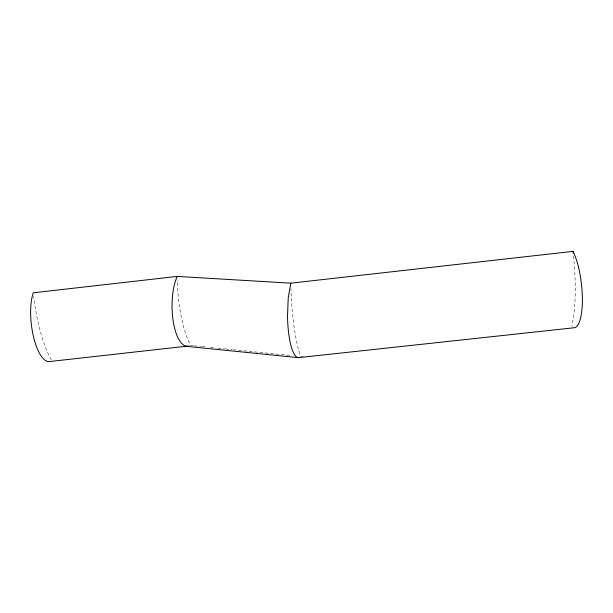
<?xml version="1.0" encoding="UTF-8"?>
<svg xmlns="http://www.w3.org/2000/svg" width="613" height="613" viewBox="0 0 613 613"><rect width="100%" height="100%" fill="white"/><g stroke="black" fill="none" stroke-linecap="round" stroke-linejoin="round"><path stroke-width="0.46" stroke-dasharray="3.06 2.3" d="M303.404 356.184L300.554 356.49A84.395 18.712 88.4 0 1 290.945 288.547M193.302 345.74L190.459 345.456A79.483 27.294 87.9 0 1 177.234 279.758M194.252 345.832L200.895 346.498M201.846 346.598L206.589 347.073M210.389 347.448L214.182 347.832M217.983 348.215L224.626 348.881M225.569 348.973L232.22 349.64M233.162 349.732L291.06 355.54M51.254 359.923A80.127 25.961 82.6 0 1 33.684 296.554M573.469 255.874A86.908 22.896 84.2 0 1 571.852 326.2"/><path stroke-width="0.92" d="M290.838 283.168L288.225 297.811L287.505 316.323A40.772 9.701 88.8 0 0 292.003 349.211L294.018 353.985L296.186 356.827L298.401 357.655L574.327 327.74A42.182 11.969 83.7 0 0 582.358 297.611A42.182 11.969 83.7 0 0 572.956 251.368L290.838 283.168L177.18 276.409L33.278 292.792A38.642 13.432 83.1 0 0 33.263 335.663A38.642 13.432 83.1 0 0 48.848 361.632L188.888 345.947M177.18 276.409C173.042 286.125 172.046 296.815 172.031 307.282A38.236 14.045 88.5 0 0 178.161 338.207L181.019 342.774L184.122 345.54L187.325 346.429L298.401 357.655M572.956 251.368A86.908 22.896 84.2 0 1 573.17 253.169"/></g></svg>
